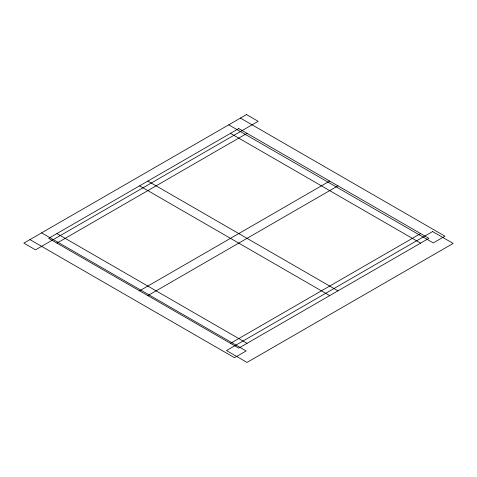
<?xml version="1.0" encoding="UTF-8"?>
<svg xmlns="http://www.w3.org/2000/svg" width="477" height="477" viewBox="0 0 477 477"><rect width="100%" height="100%" fill="white"/><g stroke="black" fill="none" stroke-linecap="round" stroke-linejoin="round"><path stroke-width="0.72" d="M56.912 243.121L247.032 133.351M139.576 290.839L329.69 181.075M147.84 295.615L337.96 185.851M230.498 343.339L420.619 233.575M240.42 118.081L444.969 236.181L433.289 242.924L228.739 124.825M230.498 133.351L420.619 243.121M147.84 181.075L337.96 290.839M139.576 185.851L329.69 295.615M56.912 233.575L247.032 343.339M41.612 232.865L246.162 350.959L234.481 357.702L29.932 239.609M246.502 114.575L23.85 243.121L35.525 249.859L258.176 121.313L246.502 114.575M238.768 128.581L48.648 238.345L238.768 348.109L428.889 238.345L238.768 128.581M432.609 231.566L226.492 350.565L247.032 362.425L453.15 243.425L432.609 231.566"/></g></svg>
